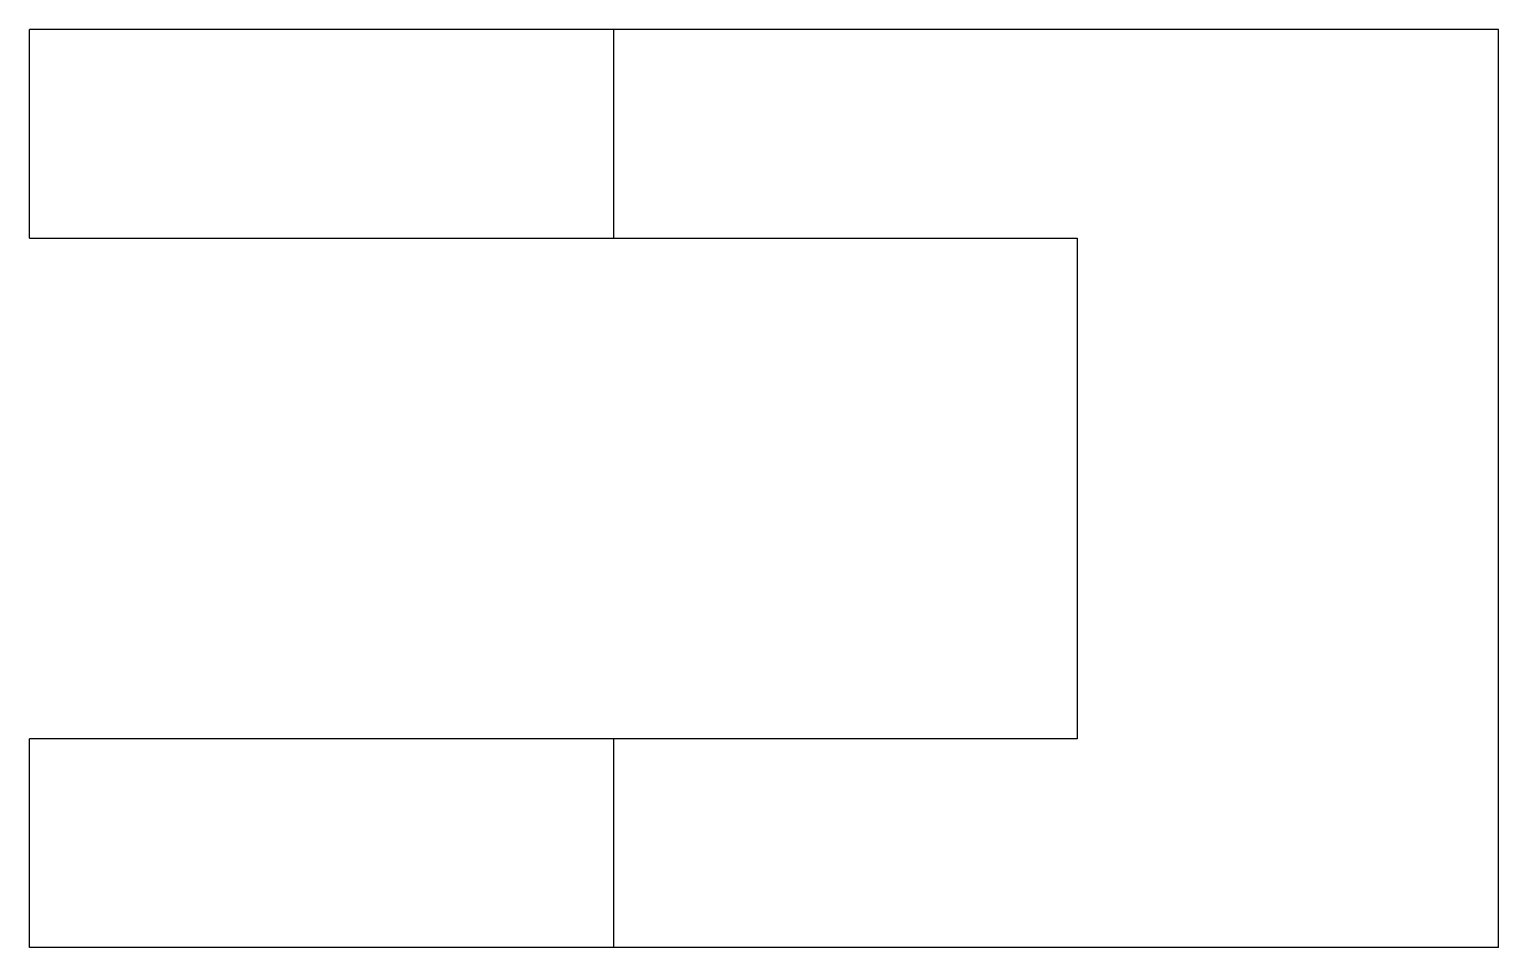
# Model space of a CAD drawing. Header units: metres. Extents: x -5.1 to 30.1, y -22 to 0.
import ezdxf

# ---------------------------------------------------------------- set-up
doc = ezdxf.new("R2010")
doc.units = ezdxf.units.M

msp = doc.modelspace()

# ---------------------------------------------------------------- linework, layer by layer
for points in [[(-5.1, -5), (-5.1, -4.9), (-5.1, -4.8), (-5.1, -4.7), (-5.1, -4.6), (-5.1, -4.5), (-5.1, -4.4), (-5.1, -4.3), (-5.1, -4.2), (-5.1, -4.1), (-5.1, -4), (-5.1, -3.9), (-5.1, -3.8), (-5.1, -3.7), (-5.1, -3.6), (-5.1, -3.5), (-5.1, -3.4), (-5.1, -3.3), (-5.1, -3.2), (-5.1, -3.1), (-5.1, -3), (-5.1, -2.9), (-5.1, -2.8), (-5.1, -2.7), (-5.1, -2.6), (-5.1, -2.5), (-5.1, -2.4), (-5.1, -2.3), (-5.1, -2.2), (-5.1, -2.1), (-5.1, -2), (-5.1, -1.9), (-5.1, -1.8), (-5.1, -1.7), (-5.1, -1.6), (-5.1, -1.5), (-5.1, -1.4), (-5.1, -1.3), (-5.1, -1.2), (-5.1, -1.1), (-5.1, -1), (-5.1, -0.9), (-5.1, -0.8), (-5.1, -0.7), (-5.1, -0.6), (-5.1, -0.5), (-5.1, -0.4), (-5.1, -0.3), (-5.1, -0.2), (-5.1, -0.1), (-5.1, 0)], [(8.9, 0), (8.851, 0), (8.802, 0), (8.753, 0), (8.662, 0), (8.517, 0), (8.372, 0), (8.227, 0), (8.007, 0), (7.773, 0), (7.54, 0), (7.284, 0), (6.974, 0), (6.663, 0), (6.353, 0), (5.999, 0), (5.627, 0), (5.256, 0), (4.878, 0), (4.464, 0), (4.049, 0), (3.635, 0), (3.208, 0), (2.772, 0), (2.336, 0), (1.9, 0), (1.464, 0), (1.028, 0), (0.592, 0), (0.165, 0), (-0.249, 0), (-0.664, 0), (-1.078, 0), (-1.456, 0), (-1.827, 0), (-2.199, 0), (-2.553, 0), (-2.863, 0), (-3.174, 0), (-3.484, 0), (-3.74, 0), (-3.973, 0), (-4.207, 0), (-4.427, 0), (-4.572, 0), (-4.717, 0), (-4.862, 0), (-4.953, 0), (-5.002, 0), (-5.051, 0), (-5.1, 0)], [(8.9, -5), (8.9, -4.9), (8.9, -4.8), (8.9, -4.7), (8.9, -4.6), (8.9, -4.5), (8.9, -4.4), (8.9, -4.3), (8.9, -4.2), (8.9, -4.1), (8.9, -4), (8.9, -3.9), (8.9, -3.8), (8.9, -3.7), (8.9, -3.6), (8.9, -3.5), (8.9, -3.4), (8.9, -3.3), (8.9, -3.2), (8.9, -3.1), (8.9, -3), (8.9, -2.9), (8.9, -2.8), (8.9, -2.7), (8.9, -2.6), (8.9, -2.5), (8.9, -2.4), (8.9, -2.3), (8.9, -2.2), (8.9, -2.1), (8.9, -2), (8.9, -1.9), (8.9, -1.8), (8.9, -1.7), (8.9, -1.6), (8.9, -1.5), (8.9, -1.4), (8.9, -1.3), (8.9, -1.2), (8.9, -1.1), (8.9, -1), (8.9, -0.9), (8.9, -0.8), (8.9, -0.7), (8.9, -0.6), (8.9, -0.5), (8.9, -0.4), (8.9, -0.3), (8.9, -0.2), (8.9, -0.1), (8.9, 0)], [(30.1, 0), (29.676, 0), (29.252, 0), (28.828, 0), (28.404, 0), (27.98, 0), (27.556, 0), (27.132, 0), (26.708, 0), (26.284, 0), (25.86, 0), (25.436, 0), (25.012, 0), (24.588, 0), (24.164, 0), (23.74, 0), (23.316, 0), (22.892, 0), (22.468, 0), (22.044, 0), (21.62, 0), (21.196, 0), (20.772, 0), (20.348, 0), (19.924, 0), (19.5, 0), (19.076, 0), (18.652, 0), (18.228, 0), (17.804, 0), (17.38, 0), (16.956, 0), (16.532, 0), (16.108, 0), (15.684, 0), (15.26, 0), (14.836, 0), (14.412, 0), (13.988, 0), (13.564, 0), (13.14, 0), (12.716, 0), (12.292, 0), (11.868, 0), (11.444, 0), (11.02, 0), (10.596, 0), (10.172, 0), (9.748, 0), (9.324, 0), (8.9, 0)], [(30.1, -22), (30.1, -21.56), (30.1, -21.12), (30.1, -20.68), (30.1, -20.24), (30.1, -19.8), (30.1, -19.36), (30.1, -18.92), (30.1, -18.48), (30.1, -18.04), (30.1, -17.6), (30.1, -17.16), (30.1, -16.72), (30.1, -16.28), (30.1, -15.84), (30.1, -15.4), (30.1, -14.96), (30.1, -14.52), (30.1, -14.08), (30.1, -13.64), (30.1, -13.2), (30.1, -12.76), (30.1, -12.32), (30.1, -11.88), (30.1, -11.44), (30.1, -11), (30.1, -10.56), (30.1, -10.12), (30.1, -9.68), (30.1, -9.24), (30.1, -8.8), (30.1, -8.36), (30.1, -7.92), (30.1, -7.48), (30.1, -7.04), (30.1, -6.6), (30.1, -6.16), (30.1, -5.72), (30.1, -5.28), (30.1, -4.84), (30.1, -4.4), (30.1, -3.96), (30.1, -3.52), (30.1, -3.08), (30.1, -2.64), (30.1, -2.2), (30.1, -1.76), (30.1, -1.32), (30.1, -0.88), (30.1, -0.44), (30.1, 0)], [(-5.1, -5), (-5.051, -5), (-5.002, -5), (-4.953, -5), (-4.862, -5), (-4.717, -5), (-4.572, -5), (-4.427, -5), (-4.207, -5), (-3.973, -5), (-3.74, -5), (-3.484, -5), (-3.174, -5), (-2.863, -5), (-2.553, -5), (-2.199, -5), (-1.827, -5), (-1.456, -5), (-1.078, -5), (-0.664, -5), (-0.249, -5), (0.165, -5), (0.592, -5), (1.028, -5), (1.464, -5), (1.9, -5), (2.336, -5), (2.772, -5), (3.208, -5), (3.635, -5), (4.049, -5), (4.464, -5), (4.878, -5), (5.256, -5), (5.627, -5), (5.999, -5), (6.353, -5), (6.663, -5), (6.974, -5), (7.284, -5), (7.54, -5), (7.773, -5), (8.007, -5), (8.227, -5), (8.372, -5), (8.517, -5), (8.662, -5), (8.753, -5), (8.802, -5), (8.851, -5), (8.9, -5)], [(8.9, -5), (9.122, -5), (9.344, -5), (9.566, -5), (9.788, -5), (10.01, -5), (10.232, -5), (10.454, -5), (10.676, -5), (10.898, -5), (11.12, -5), (11.342, -5), (11.564, -5), (11.786, -5), (12.008, -5), (12.23, -5), (12.452, -5), (12.674, -5), (12.896, -5), (13.118, -5), (13.34, -5), (13.562, -5), (13.784, -5), (14.006, -5), (14.228, -5), (14.45, -5), (14.672, -5), (14.894, -5), (15.116, -5), (15.338, -5), (15.56, -5), (15.782, -5), (16.004, -5), (16.226, -5), (16.448, -5), (16.67, -5), (16.892, -5), (17.114, -5), (17.336, -5), (17.558, -5), (17.78, -5), (18.002, -5), (18.224, -5), (18.446, -5), (18.668, -5), (18.89, -5), (19.112, -5), (19.334, -5), (19.556, -5), (19.778, -5), (20, -5)], [(20, -5), (20, -5.24), (20, -5.48), (20, -5.72), (20, -5.96), (20, -6.2), (20, -6.44), (20, -6.68), (20, -6.92), (20, -7.16), (20, -7.4), (20, -7.64), (20, -7.88), (20, -8.12), (20, -8.36), (20, -8.6), (20, -8.84), (20, -9.08), (20, -9.32), (20, -9.56), (20, -9.8), (20, -10.04), (20, -10.28), (20, -10.52), (20, -10.76), (20, -11), (20, -11.24), (20, -11.48), (20, -11.72), (20, -11.96), (20, -12.2), (20, -12.44), (20, -12.68), (20, -12.92), (20, -13.16), (20, -13.4), (20, -13.64), (20, -13.88), (20, -14.12), (20, -14.36), (20, -14.6), (20, -14.84), (20, -15.08), (20, -15.32), (20, -15.56), (20, -15.8), (20, -16.04), (20, -16.28), (20, -16.52), (20, -16.76), (20, -17)], [(8.9, -17), (8.851, -17), (8.802, -17), (8.753, -17), (8.662, -17), (8.517, -17), (8.372, -17), (8.227, -17), (8.007, -17), (7.773, -17), (7.54, -17), (7.284, -17), (6.974, -17), (6.663, -17), (6.353, -17), (5.999, -17), (5.627, -17), (5.256, -17), (4.878, -17), (4.464, -17), (4.049, -17), (3.635, -17), (3.208, -17), (2.772, -17), (2.336, -17), (1.9, -17), (1.464, -17), (1.028, -17), (0.592, -17), (0.165, -17), (-0.249, -17), (-0.664, -17), (-1.078, -17), (-1.456, -17), (-1.827, -17), (-2.199, -17), (-2.553, -17), (-2.863, -17), (-3.174, -17), (-3.484, -17), (-3.74, -17), (-3.973, -17), (-4.207, -17), (-4.427, -17), (-4.572, -17), (-4.717, -17), (-4.862, -17), (-4.953, -17), (-5.002, -17), (-5.051, -17), (-5.1, -17)], [(-5.1, -22), (-5.1, -21.9), (-5.1, -21.8), (-5.1, -21.7), (-5.1, -21.6), (-5.1, -21.5), (-5.1, -21.4), (-5.1, -21.3), (-5.1, -21.2), (-5.1, -21.1), (-5.1, -21), (-5.1, -20.9), (-5.1, -20.8), (-5.1, -20.7), (-5.1, -20.6), (-5.1, -20.5), (-5.1, -20.4), (-5.1, -20.3), (-5.1, -20.2), (-5.1, -20.1), (-5.1, -20), (-5.1, -19.9), (-5.1, -19.8), (-5.1, -19.7), (-5.1, -19.6), (-5.1, -19.5), (-5.1, -19.4), (-5.1, -19.3), (-5.1, -19.2), (-5.1, -19.1), (-5.1, -19), (-5.1, -18.9), (-5.1, -18.8), (-5.1, -18.7), (-5.1, -18.6), (-5.1, -18.5), (-5.1, -18.4), (-5.1, -18.3), (-5.1, -18.2), (-5.1, -18.1), (-5.1, -18), (-5.1, -17.9), (-5.1, -17.8), (-5.1, -17.7), (-5.1, -17.6), (-5.1, -17.5), (-5.1, -17.4), (-5.1, -17.3), (-5.1, -17.2), (-5.1, -17.1), (-5.1, -17)], [(20, -17), (19.778, -17), (19.556, -17), (19.334, -17), (19.112, -17), (18.89, -17), (18.668, -17), (18.446, -17), (18.224, -17), (18.002, -17), (17.78, -17), (17.558, -17), (17.336, -17), (17.114, -17), (16.892, -17), (16.67, -17), (16.448, -17), (16.226, -17), (16.004, -17), (15.782, -17), (15.56, -17), (15.338, -17), (15.116, -17), (14.894, -17), (14.672, -17), (14.45, -17), (14.228, -17), (14.006, -17), (13.784, -17), (13.562, -17), (13.34, -17), (13.118, -17), (12.896, -17), (12.674, -17), (12.452, -17), (12.23, -17), (12.008, -17), (11.786, -17), (11.564, -17), (11.342, -17), (11.12, -17), (10.898, -17), (10.676, -17), (10.454, -17), (10.232, -17), (10.01, -17), (9.788, -17), (9.566, -17), (9.344, -17), (9.122, -17), (8.9, -17)], [(8.9, -22), (8.9, -21.9), (8.9, -21.8), (8.9, -21.7), (8.9, -21.6), (8.9, -21.5), (8.9, -21.4), (8.9, -21.3), (8.9, -21.2), (8.9, -21.1), (8.9, -21), (8.9, -20.9), (8.9, -20.8), (8.9, -20.7), (8.9, -20.6), (8.9, -20.5), (8.9, -20.4), (8.9, -20.3), (8.9, -20.2), (8.9, -20.1), (8.9, -20), (8.9, -19.9), (8.9, -19.8), (8.9, -19.7), (8.9, -19.6), (8.9, -19.5), (8.9, -19.4), (8.9, -19.3), (8.9, -19.2), (8.9, -19.1), (8.9, -19), (8.9, -18.9), (8.9, -18.8), (8.9, -18.7), (8.9, -18.6), (8.9, -18.5), (8.9, -18.4), (8.9, -18.3), (8.9, -18.2), (8.9, -18.1), (8.9, -18), (8.9, -17.9), (8.9, -17.8), (8.9, -17.7), (8.9, -17.6), (8.9, -17.5), (8.9, -17.4), (8.9, -17.3), (8.9, -17.2), (8.9, -17.1), (8.9, -17)], [(8.9, -22), (8.851, -22), (8.802, -22), (8.753, -22), (8.662, -22), (8.517, -22), (8.372, -22), (8.227, -22), (8.007, -22), (7.773, -22), (7.54, -22), (7.284, -22), (6.974, -22), (6.663, -22), (6.353, -22), (5.999, -22), (5.627, -22), (5.256, -22), (4.878, -22), (4.464, -22), (4.049, -22), (3.635, -22), (3.208, -22), (2.772, -22), (2.336, -22), (1.9, -22), (1.464, -22), (1.028, -22), (0.592, -22), (0.165, -22), (-0.249, -22), (-0.664, -22), (-1.078, -22), (-1.456, -22), (-1.827, -22), (-2.199, -22), (-2.553, -22), (-2.863, -22), (-3.174, -22), (-3.484, -22), (-3.74, -22), (-3.973, -22), (-4.207, -22), (-4.427, -22), (-4.572, -22), (-4.717, -22), (-4.862, -22), (-4.953, -22), (-5.002, -22), (-5.051, -22), (-5.1, -22)], [(30.1, -22), (29.676, -22), (29.252, -22), (28.828, -22), (28.404, -22), (27.98, -22), (27.556, -22), (27.132, -22), (26.708, -22), (26.284, -22), (25.86, -22), (25.436, -22), (25.012, -22), (24.588, -22), (24.164, -22), (23.74, -22), (23.316, -22), (22.892, -22), (22.468, -22), (22.044, -22), (21.62, -22), (21.196, -22), (20.772, -22), (20.348, -22), (19.924, -22), (19.5, -22), (19.076, -22), (18.652, -22), (18.228, -22), (17.804, -22), (17.38, -22), (16.956, -22), (16.532, -22), (16.108, -22), (15.684, -22), (15.26, -22), (14.836, -22), (14.412, -22), (13.988, -22), (13.564, -22), (13.14, -22), (12.716, -22), (12.292, -22), (11.868, -22), (11.444, -22), (11.02, -22), (10.596, -22), (10.172, -22), (9.748, -22), (9.324, -22), (8.9, -22)]]:
    msp.add_lwpolyline(points)

doc.saveas('drawing.dxf')
